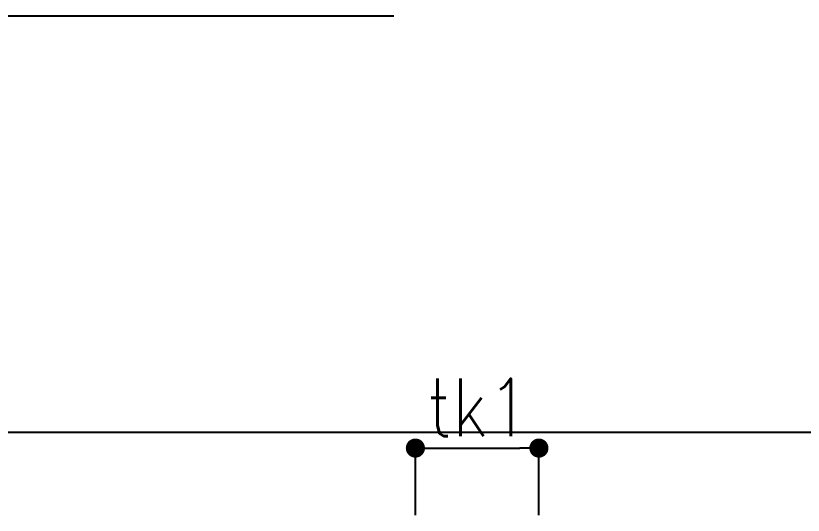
# Model space of a CAD drawing. Extents: x 89504 to 820828, y -112826 to 219894.
# Drawn here: x 819933 to 820262.2, y -106839.3 to -106630.7 of the extents above; entities that cross this region are included whole.
import ezdxf

# ---------------------------------------------------------------- set-up
doc = ezdxf.new("R2010")
doc.units = 0
doc.header["$MEASUREMENT"] = 0
doc.linetypes.add('DUMMY', pattern=[0])
doc.layers.get('0').update_dxf_attribs({"color": 3, "linetype": 'CONTINUOUS'})
doc.layers.add('_1-F_ADDL', color=8, linetype='DUMMY', plot=False)
doc.layers.add('寸法', color=4, linetype='CONTINUOUS')
doc.styles.add('DRACAD', font='txt', dxfattribs={"width": 0.85, "bigfont": 'extfont2'})

# ---------------------------------------------------------------- blocks, each defined once
blk = doc.blocks.new('_DOT')
at = {"color": 0, "linetype": 'ByBlock', "lineweight": -2}
blk.add_line((-0.5, 0), (-1, 0), dxfattribs=at)
at = {"color": 0, "linetype": 'ByBlock', "lineweight": -2, "const_width": 0.5}
blk.add_lwpolyline([(-0.25, 0, 1), (0.25, 0, 1)], format="xyb", close=True, dxfattribs=at)

msp = doc.modelspace()

# ---------------------------------------------------------------- linework, layer by layer
at = {"layer": '_1-F_ADDL'}
msp.add_line((817259.45897, -106804.57408), (820827.5901, -106804.57408), dxfattribs=at)
at = {"layer": '寸法'}
for p, q in [((819923.10727, -106630.65252), (820091.10727, -106630.65252)), ((820100.05776, -106839.29396), (820100.05776, -106811.24288)), ((820108.05776, -106811.24288), (820143.68458, -106811.24288)), ((820151.68458, -106839.29396), (820151.68458, -106811.24288))]:
    msp.add_line(p, q, dxfattribs=at)

# ---------------------------------------------------------------- block references
at = {"layer": '寸法', "xscale": 8, "yscale": 8, "zscale": 8, "rotation": 180}
msp.add_blockref('_DOT', (820100.05776, -106811.24288), dxfattribs=at)
at = {"layer": '寸法', "xscale": 8, "yscale": 8, "zscale": 8}
msp.add_blockref('_DOT', (820151.68458, -106811.24288), dxfattribs=at)

# ---------------------------------------------------------------- texts
at = {"layer": '寸法', "style": 'DRACAD', "width": 0.85}
msp.add_text('tk1', height=24, dxfattribs=at).set_placement((820104.91686, -106806.24288))

doc.saveas('drawing.dxf')
